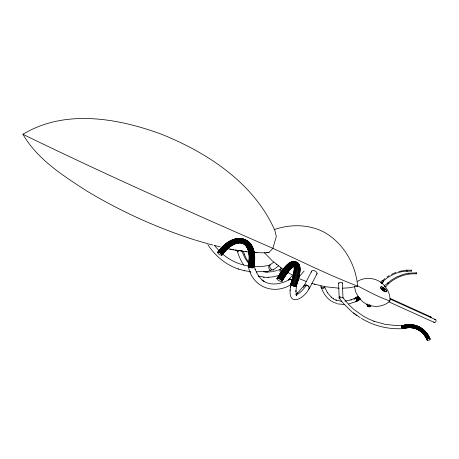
<?xml version="1.0" encoding="UTF-8"?>
<svg xmlns="http://www.w3.org/2000/svg" width="459" height="459" viewBox="0 0 459 459"><rect width="100%" height="100%" fill="white"/><g stroke="black" fill="none" stroke-linecap="round" stroke-linejoin="round"><path stroke-width="0.69" d="M290.157 289.968C288.843 307.037 304.007 298.379 308.683 289.313A2.456 2.088 38.5 0 0 309.142 287.581C305.396 280.489 300.444 290.845 297.26 293.295L297.793 292.871L296.015 294.167M367.372 305.866L367.068 303.933A29.233 11.968 -64.9 0 1 367.372 305.866C368.061 307.105 370.78 307.237 370.826 305.528M370.729 305.723C377.39 307.346 385.009 305.906 389.972 300.978C390.311 296.158 388.71 291.339 385.881 287.466M427.409 340.303L427.117 339.93C427.203 338.673 429.475 337.904 430.163 339.023L429.211 340.205L427.409 340.303A28.906 23.294 -67 0 0 402.675 328.518C401.602 328.105 401.057 325.247 402.727 325.712M291.792 282.033C290.409 283.105 291.207 285.228 292.653 285.819M296.273 295.206L295.969 290.748L295.906 291.402L296.766 283.335M290.415 287.397L291.109 283.065M290.094 290.622L290.478 286.772M238.232 251.836L237.355 251.056M253.632 267.471L252.743 267.867L250.046 267.534L248.204 266.375L249.053 260.586A29.651 17.155 -64.5 0 0 244.888 244.154M248.204 266.375L249.185 260.345A30.162 17.453 -64.5 0 0 248.48 250.23M248.451 266.639L249.352 261.16A28.923 16.736 -64.5 0 0 242.587 243.121M251.48 267.781L252.387 262.244A29.519 17.081 -64.5 0 0 243.172 242.989A29.519 17.081 -64.5 0 0 221.754 255.215C220.125 255.089 217.933 253.919 217.652 252.232L221.663 247.516A32.354 18.721 -64.5 0 1 240.493 238.789M252.157 267.861L253.07 262.273A30.024 17.373 -64.5 0 0 225.621 250.671L221.754 255.215M252.743 267.867L253.666 262.227A30.581 17.694 -64.5 0 0 225.708 250.413L221.955 255.095M253.202 267.798L254.137 262.106A31.16 18.033 -64.5 0 0 225.65 250.063L222.007 254.877M253.506 267.666L254.447 261.917A31.723 18.36 -64.5 0 0 225.444 249.662L221.668 254.206L221.909 254.573M248.457 264.797C247.642 266.375 249.386 267.494 250.769 267.637C254.028 267.924 254.573 264.109 254.579 261.676A32.239 18.653 -64.5 0 0 225.105 249.22L221.301 253.81L221.668 254.206M358.886 297.111A31.935 13.076 -64.9 0 0 357.699 297.759L355.96 298.929C357.527 299.463 357.326 302.263 355.415 301.431C356.477 301.965 357.704 300.834 357.159 299.75C355.96 297.036 352.661 299.308 350.906 299.934L351.284 299.825L344.944 301.161M294.139 266.679A30.162 7.74 -65.1 0 1 292.435 278.894L290.765 284.138L291.465 285.073L293.376 286.089L295.929 286.336L297.61 281.057A30.581 7.843 -65.1 0 0 284.941 276.421L281.998 281.241C280.168 281.665 277.85 280.415 276.915 278.814L279.961 273.707A31.31 8.032 -65.1 0 1 290.943 262.318M281.998 281.241L285.045 276.152A31.16 7.992 -65.1 0 1 297.954 280.874M406.347 271.183L411.379 271.12L411.436 270.196L406.29 270.162L398.67 271.527M290.817 284.414L292.595 278.636A30.724 7.883 -65.1 0 0 294.334 266.191M291.981 281.436L292.555 279.646M291.052 284.729L292.699 279.571A29.221 7.499 -65.1 0 0 293.938 266.008M291.465 285.073L293.1 279.938A28.923 7.419 -65.1 0 0 294.121 266.077M294.833 286.336L296.485 281.149A29.519 7.573 -65.1 0 0 292.44 267.098M295.447 286.382L297.111 281.149A30.024 7.7 -65.1 0 0 284.672 276.599L282.124 280.782M297.197 281.975L297.845 279.938M295.929 286.336L298.075 280.294A32.239 8.268 -65.1 0 0 284.718 275.406L281.694 280.363L282.073 281.017M296.256 286.204L298.109 280.61A31.723 8.136 -65.1 0 0 284.964 275.802L281.969 280.719M416.256 273.845L416.244 272.864L416.256 273.845A38.745 37.89 -59.8 0 0 388.44 283.748L387.792 283.019L384.332 285.785L385.44 287.041L388.452 283.777L387.792 283.019L391.843 279.789L396.301 277.127L403.518 274.293L408.562 273.214M320.973 286.043L321.214 287.46A108.376 44.793 -64.9 0 0 331.369 301.115M324.398 286.909C324.065 288.281 322.075 288.401 321.214 287.46M271.975 269.186C268.635 273.013 260.878 270.913 256.34 271.969M367.257 305.212L367.378 304.908M296.847 284.574L295.579 285.957L293.404 285.997A28.871 7.407 -65.1 0 0 294.885 265.962M304.105 285.733L311.632 271.223M309.498 288.212L317.026 273.702M276.915 278.814L279.864 273.983A30.724 7.883 -65.1 0 1 287.374 264.82M276.984 278.59L280.231 273.53A31.86 8.176 -65.1 0 1 291.408 261.94M278.114 277.316L278.842 276.123M277.225 278.452L277.62 278.418L280.656 273.455A32.354 8.302 -65.1 0 1 293.88 261.647M277.62 278.418L278.148 278.487L281.195 273.489A32.75 8.4 -65.1 0 1 294.586 261.538M278.148 278.487L278.762 278.653L281.826 273.633A33.025 8.474 -65.1 0 1 296.29 262.267M278.762 278.653L279.428 278.9L282.497 273.874A33.157 8.503 -65.1 0 1 296.055 261.773M279.428 278.9L280.099 279.221L283.163 274.195A33.14 8.503 -65.1 0 1 298.063 263.34M281.694 280.363L280.724 279.588L283.788 274.574A32.968 8.457 -65.1 0 1 299.308 266.22M281.269 279.979L284.316 274.987A32.664 8.377 -65.1 0 1 299.543 272.038M411.396 270.099L411.356 271.126M248.147 266.134L248.571 265.807M353.964 299.148L354.744 298.608M290.765 284.138L291.23 283.8M383.185 289.451L383.064 289.612A1.486 0.493 36.5 0 0 384.292 290.317M253.701 252.513L264.424 252.857L268.963 252.542L272.916 248.25L276.301 236.511L274.838 230.389C253.982 183.193 207.807 152.824 161.407 134.2C117.877 118.164 64.776 108.812 22.95 134.315C37.397 159.422 62.9 175.476 86.59 190.887C120.792 211.473 157.426 228.043 195.465 240.149M381.699 283.438C385.348 281.195 382.749 278.211 380.649 282.365M383.127 280.357L383.598 281.011L381.607 283.433L383.494 280.931A38.745 37.89 -59.8 0 1 393.547 274.367M217.6 252.456L221.347 247.935A31.31 18.119 -64.5 0 1 229.896 241.359M217.652 252.232L218.186 252.094L222.024 247.47A32.75 18.951 -64.5 0 1 243.603 239.363M218.186 252.094L218.627 252.186L222.483 247.539A33.025 19.112 -64.5 0 1 247.55 241.52M218.627 252.186L219.15 252.375L223.011 247.722A33.157 19.186 -64.5 0 1 249.134 242.668M219.15 252.375L219.718 252.657L223.579 247.998A33.14 19.175 -64.5 0 1 251.337 245.307M219.718 252.657L220.291 253.001L224.141 248.359A32.968 19.077 -64.5 0 1 254.366 255.256M220.291 253.001L220.831 253.397L224.663 248.778A32.664 18.899 -64.5 0 1 254.527 261.395M288.361 279.956C289.233 278.538 291.287 279.164 292.102 280.323M288.998 279.388L294.093 273.495M298.551 277.437L304.105 271.011M403.231 325.586C401.063 324.874 401.832 329.7 403.593 328.328M383.024 280.38L384.9 278.573M388.073 283.283C387.201 282.325 389.134 284.477 388.084 283.369M308.19 289.686L308.683 289.313M271.131 270.357A3.265 1.75 79.9 0 1 269.863 269.995L268.922 268.326A2.456 1.314 79.9 0 1 268.854 266.318L269.335 265.388L273.65 262.204M273.162 269.995L278.716 265.795M354.681 298.511L354.159 299.016L356.477 297.443A31.66 12.961 -64.9 0 1 358.227 296.525M354.136 298.884L356.127 297.541A31.39 12.852 -64.9 0 1 357.859 296.629M355.14 298.614L356.873 297.449A31.855 13.041 -64.9 0 1 358.054 296.801M355.553 298.729L357.291 297.558A31.946 13.082 -64.9 0 1 358.473 296.904M356.339 299.211L358.077 298.04A31.82 13.03 -64.9 0 1 359.254 297.392M356.66 299.549L358.387 298.384A31.614 12.944 -64.9 0 1 359.563 297.742M356.901 299.922L358.622 298.769A31.327 12.823 -64.9 0 1 359.781 298.126M357.045 300.312L358.754 299.159A30.977 12.68 -64.9 0 1 359.902 298.528M357.079 300.679L358.777 299.538A30.587 12.525 -64.9 0 1 359.913 298.918M356.224 301.552L358.697 299.876A30.191 12.359 -64.9 0 1 360.367 299.004M356.563 301.46L358.508 300.152A29.806 12.204 -64.9 0 1 360.154 299.285M386.994 277.029L389.18 275.624M340.274 296.279L339.339 297.03L339.098 297.943L343.097 303.095L351.829 311.759L356.855 315.66M357.544 281.356C366.053 276.106 378.187 277.988 384.533 285.785M291.178 284.477C273.707 295.636 251.647 286.772 248.279 265.916M391.452 274.367L396.209 272.313M23.501 134.068L22.95 134.315C104.445 174.001 187.289 210.916 270.345 247.217C299.354 260.328 327.858 274.809 357.636 286.118C355.805 264.952 344.279 244.527 326.062 233.275C310.582 224.158 290.903 223.791 274.184 229.609M361.376 318.357A108.376 87.067 -67 0 0 403.226 328.621L403.478 328.512M356.62 301.42L348.771 303.938M281.522 268.532L280.168 269.456A2.456 1.83 69 0 0 280.03 271.378L280.684 272.657M278.143 275.624L273.289 276.84L267.964 277.345M357.636 286.118L349.494 287.77L342.374 288.212M401.981 325.706L405.119 324.955A31.935 25.738 -67 0 1 428.367 336.034L429.59 338.535M401.809 325.901L405.395 325.064A31.946 25.744 -67 0 1 406.794 324.846M401.7 326.177L404.322 325.54A30.977 24.964 -67 0 1 426.87 336.286L428.069 338.748M401.654 326.521L404.264 325.884A30.587 24.654 -67 0 1 426.526 336.499L427.725 338.943M401.682 326.906L404.276 326.274A30.191 24.333 -67 0 1 426.25 336.745L427.438 339.178M401.78 327.301L404.356 326.676A29.806 24.023 -67 0 1 426.05 337.015L427.231 339.43M401.941 327.686L404.499 327.06A29.451 23.736 -67 0 1 427.122 339.683M402.153 328.03L404.7 327.41A29.187 23.518 -67 0 1 427.117 339.93M402.405 328.317L402.417 328.311A28.992 23.363 -67 0 1 427.214 340.142M403.702 328.047L404.93 328.001M403.421 328.524L405.968 327.904A29.233 23.558 -67 0 1 412.934 327.778M403.203 328.627L405.739 328.007M269.697 265.147L270.11 265.09A2.972 1.193 52.9 0 0 270.586 268.383A2.972 1.193 52.9 0 0 273.489 269.416M408.585 273.208L416.244 272.864M238.003 250.511L237.062 250.821L237.326 251.251M266.771 252.628L268.963 252.542M402.686 325.483L396.582 325.597L385.078 324.352L373.815 321.197L374.096 321.3L368.726 319.016L363.562 316.28L354.176 309.682L349.775 305.665L342.913 297.753M344.152 304.449L337.853 303.921M256.948 252.461L254.16 252.307M258.572 276.089L264.103 277.19M263.586 271.814L267.827 271.975M263.46 277.167L268.595 277.368M338.989 288.195L325.414 286.76L314.277 284.121M245.135 251.463L246.523 251.589M248.858 252.048L233.407 249.897L227.36 248.646M389.972 300.978C378.606 297.139 367.917 291.241 357.286 285.682M341.416 301.276L335.879 300.043L336.286 300.249L333.194 298.694L333.601 298.895L331.14 297.099L331.478 297.386L327.261 292.469L327.502 292.813L324.645 287.059A1.911 0.964 8.7 0 1 322.884 288.109L322.396 288.028A1.911 0.964 8.7 0 1 320.984 286.697M235.209 249.943L236.626 250.161M238.049 250.373L242.3 251.027M244.291 270.644L250.476 271.659M227.721 248.48L229.07 248.755M230.418 249.036L233.792 249.725M221.307 247.39L222.655 247.671M208.822 244.033L212.873 245.049M214.221 245.387L220.297 246.902M207.87 244.641C215.042 255.864 225.845 264.877 238.565 269.06M238.112 268.94L244.739 270.77M196.136 240.344L208.156 243.844M311.759 283.341L314.96 284.328M306.101 281.424L299.262 278.682M435.505 319.625L390.116 299.09M434.231 322.407L388.842 301.867M390.219 298.442L430.852 316.917M237.722 251.498L238.244 251.739M293.198 275.555L287.942 272.485M366.741 304.351L363.195 302.074L359.913 298.975M280.099 279.221L280.724 279.588M250.367 271.894L250.895 272.262M264.361 252.662L272.164 260.718L283.473 269.571M276.1 264.086L276.662 264.522M280.306 267.333L280.759 267.683M264.132 281.413L261.24 279.089L258.698 276.157L259.094 276.657L256.914 273.139L255.118 269.066L255.324 269.611L253.729 264.487M220.831 253.397L221.301 253.81M339.212 298.184L340.039 298.499A1.911 0.602 -2.1 0 1 339.19 298.149L338.593 283.088M385.428 287.013L384.464 285.951M295.917 294.586L296.755 295.791M358.565 297.294L355.593 291.729L354.491 286.433M248.652 262.41L246.231 258.492L244.211 254.045M243.689 264.963C240.671 260.592 238.588 255.663 237.171 250.557M430.163 339.023L428.844 336.315A31.855 25.67 -67 0 0 414.58 325.379M430.158 339.264L428.649 336.143A31.946 25.744 -67 0 0 411.648 324.76M429.245 338.495L428.023 335.994A31.82 25.647 -67 0 0 404.861 324.955M428.861 338.512L427.645 336.022A31.614 25.48 -67 0 0 404.631 325.058M428.459 338.604L427.249 336.126A31.327 25.245 -67 0 0 404.448 325.253M243.396 251.469L244.4 254.561M369.845 304.713L370.132 306.629M342.414 283.002L342.959 297.908M253.93 265.021L253.942 265.589M386.69 291.184A3.775 1.257 36.5 0 1 383.867 291.081A3.775 1.257 36.5 0 1 380.465 287.598A3.775 1.257 36.5 0 1 383.288 287.701M384.103 288.223A3.775 1.257 36.5 0 1 386.507 290.685M382.422 288.877A1.486 0.493 36.5 0 1 382.364 288.533M360.24 317.651A108.376 87.067 -67 0 1 353.694 312.929M339.144 297.994A1.911 0.602 -2.1 0 1 341.364 297.346A1.911 0.602 -2.1 0 1 342.879 298.069M339.109 283.501A1.911 0.602 -2.1 0 1 339.086 282.687A1.911 0.602 -2.1 0 1 341.657 282.526A1.911 0.602 -2.1 0 1 342.127 283.312M402.95 328.621A28.917 23.306 -67 0 1 424.759 335.34M425.504 336.378A28.917 23.306 -67 0 1 426.531 338.036M426.841 338.61A28.917 23.306 -67 0 1 427.69 340.417M434.61 319.694A1.526 1.107 -66.7 0 1 435.998 320.262A1.526 1.107 -66.7 0 1 435.321 322.207A1.526 1.107 -66.7 0 1 433.818 321.977M430.06 317.427A1.526 0.585 -64.9 0 1 431.007 317.8M394.126 274.115A38.745 37.89 -59.8 0 1 395.882 273.403M396.478 273.185A38.745 37.89 -59.8 0 1 407.552 271.011M413.266 327.984A29.026 23.392 -67 0 1 419.543 330.377M420.065 330.698A29.026 23.392 -67 0 1 421.081 331.404M405.739 328.007A29.026 23.392 -67 0 1 412.658 327.881M413.548 327.887A29.233 23.558 -67 0 1 415.952 328.501M406.152 327.709A29.514 23.782 -67 0 1 408.097 327.439M408.194 324.714A31.946 25.744 -67 0 1 410.966 324.708M411.212 324.909A31.855 25.67 -67 0 1 413.915 325.242M419.187 327.181A31.66 25.52 -67 0 1 423.169 329.665M423.691 330.096A31.66 25.52 -67 0 1 428.947 336.533M416.709 326.194A31.66 25.52 -67 0 1 417.965 326.647M423.737 330.405A31.39 25.297 -67 0 1 427.438 334.416M426.078 333.102A31.046 25.021 -67 0 1 426.945 334.158M384.045 291.006A1.486 0.493 36.5 0 1 382.445 290.134A1.486 0.493 36.5 0 1 381.986 289.09M384.481 289.256A1.486 0.493 36.5 0 1 384.493 290.18A1.486 0.493 36.5 0 1 382.634 288.872A1.486 0.493 36.5 0 1 383.271 288.401M383.581 288.562A1.486 0.493 36.5 0 1 384.212 289.004M270.11 265.09A80.514 64.162 -67 0 1 254.223 266.581M248.835 266.054A80.514 64.162 -67 0 1 222.449 253.884M219.465 251.096A80.514 64.162 -67 0 1 214.496 245.353M281.447 268.854A80.514 43.077 -66.2 0 1 278.108 270.139M277.443 270.357A80.514 43.077 -66.2 0 1 272.875 271.504M272.239 271.619A80.514 43.077 -66.2 0 1 269.077 271.969M268.458 271.998A80.514 43.077 -66.2 0 1 264.918 271.906M249.065 263.799A80.514 43.077 -66.2 0 1 241.841 250.631M281.545 271.567A2.972 1.572 43.3 0 1 281.574 268.509M229.517 246.908A29.135 16.857 -64.5 0 1 250.769 267.637M222.282 254.079A29.135 16.857 -64.5 0 1 226.964 248.996M236.425 243.253A28.871 16.708 -64.5 0 1 250.069 267.436M229.012 246.873A28.871 16.708 -64.5 0 1 230.154 246.076M233.786 244.125A28.871 16.708 -64.5 0 1 235.771 243.419M247.499 247.47A30.162 17.453 -64.5 0 1 248.267 249.507M243.477 243.356A29.221 16.908 -64.5 0 1 249.105 260.861M239.741 242.518A28.768 16.644 -64.5 0 1 248.87 266.92M239.587 242.736A28.745 16.633 -64.5 0 1 249.421 267.19M288.803 279.738A2.972 1.52 40.9 0 1 292.263 280.242M290.386 279.175A80.514 38.849 -64.7 0 1 261.94 280.082M221.433 247.676A31.86 18.44 -64.5 0 1 235.932 239.064M221.404 248.285A30.724 17.781 -64.5 0 1 223.958 245.835M284.666 276.048A29.519 7.573 -65.1 0 1 285.504 274.832M288.562 270.85A29.519 7.573 -65.1 0 1 289.48 269.823M292.905 266.478A29.135 7.476 -65.1 0 1 294.139 286.209M294.15 267.207A29.651 7.608 -65.1 0 1 292.475 279.215M279.938 274.327A30.162 7.74 -65.1 0 1 280.684 273.214M281.803 271.619A30.162 7.74 -65.1 0 1 282.537 270.626M284.138 268.618A30.162 7.74 -65.1 0 1 284.947 267.689M294.667 266.513A28.768 7.378 -65.1 0 1 292.022 285.406M294.609 266.002A28.745 7.373 -65.1 0 1 292.687 285.727M288.384 264.017A30.724 7.883 -65.1 0 1 289.566 263.265M311.724 272.187A2.972 1.67 27.4 0 1 314.874 270.867A2.972 1.67 27.4 0 1 316.394 274.333M304.059 286.187A2.972 1.67 27.4 0 1 307.691 285.555A2.972 1.67 27.4 0 1 308.867 288.843M306.629 285.114A80.514 11.693 -65.2 0 1 296.68 294.523M303.634 287.403A2.456 2.088 38.5 0 1 304.093 285.67M337.101 303.422A108.376 44.793 -64.9 0 1 334.709 302.728M334.129 302.504A108.376 44.793 -64.9 0 1 331.903 301.431M368.514 304.874A28.992 11.871 -64.9 0 1 368.795 306.761M355.84 301.534A28.992 11.871 -64.9 0 1 356.941 300.771M358.026 300.117A28.992 11.871 -64.9 0 1 360.619 299.033M355.662 298.006A30.667 12.554 -64.9 0 1 356.804 297.38M355.851 297.73A31.046 12.714 -64.9 0 1 357.567 296.83M369.438 304.851A29.451 12.06 -64.9 0 1 369.724 306.755M358.232 300.347A29.451 12.06 -64.9 0 1 359.862 299.492M368.984 304.908A29.187 11.951 -64.9 0 1 369.265 306.801M357.882 300.438A29.187 11.951 -64.9 0 1 360.533 299.188M367.326 304.283A29.026 11.882 -64.9 0 1 367.607 306.176M367.085 304.242A29.514 12.083 -64.9 0 1 367.252 305.539M368.066 304.747A28.906 11.836 -64.9 0 1 368.342 306.635M367.659 304.546A28.917 11.836 -64.9 0 1 367.934 306.434M381.148 288.522A3.775 1.257 36.5 0 0 386.535 291.626A3.775 1.257 36.5 0 0 383.408 287.541A3.775 1.257 36.5 0 0 381.148 288.522M382.812 288.786A1.486 0.493 36.5 0 0 384.935 290.013A1.486 0.493 36.5 0 0 383.701 288.401A1.486 0.493 36.5 0 0 382.812 288.786"/></g></svg>
